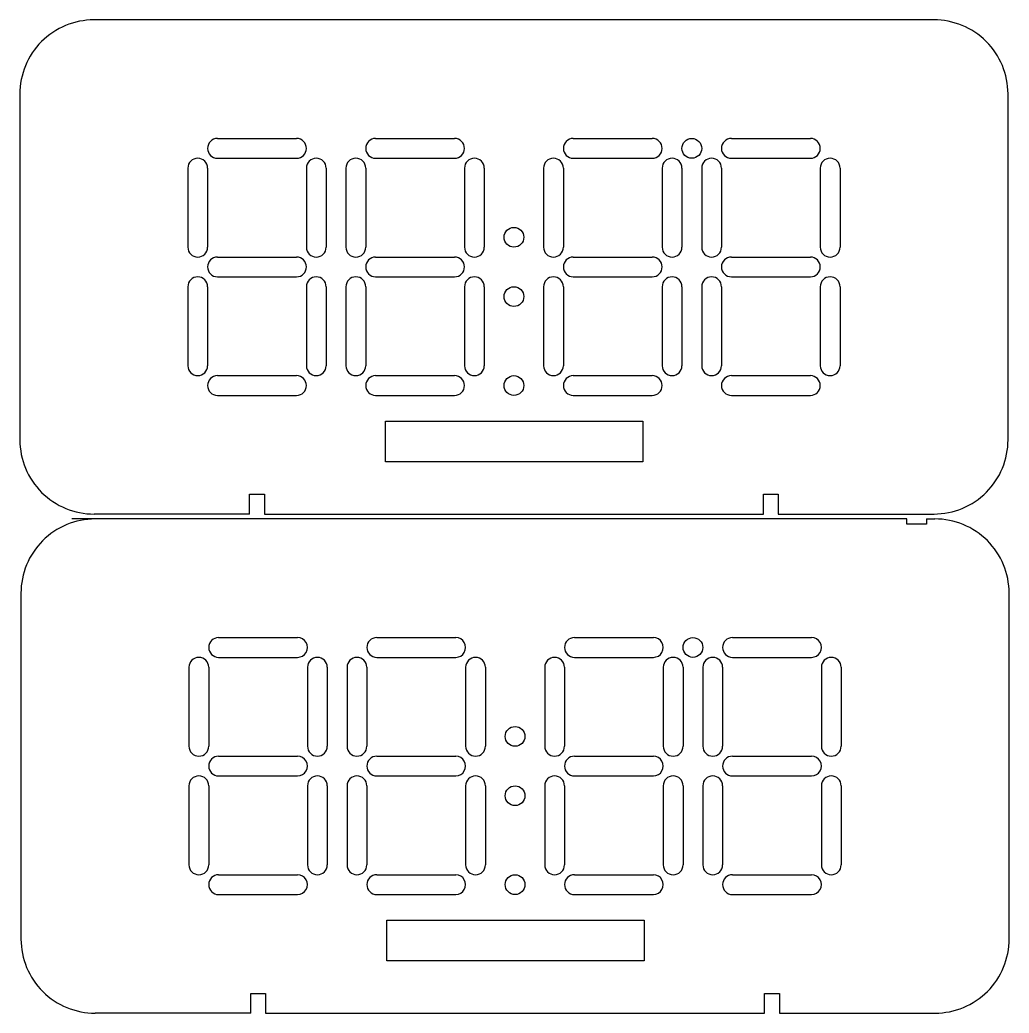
# Model space of a CAD drawing. Extents: x 45 to 462, y -450 to -43.
# Drawn here: x 45 to 245.2, y -450 to -249 of the extents above; entities that cross this region are included whole.
import ezdxf

# ---------------------------------------------------------------- set-up
doc = ezdxf.new("R2010")
doc.units = 0
doc.layers.add('BLACK', color=7, linetype='CONTINUOUS')

msp = doc.modelspace()

# ---------------------------------------------------------------- linework, layer by layer
at = {"layer": 'BLACK', "linetype": 'CONTINUOUS'}
for p, q in [((229.95351, -248.95351), (60.000001, -248.953439)), ((45, -264), (44.999928, -333.95351)), ((245, -333.907057), (245.000101, -263.953511)), ((85, -272.95351), (101, -272.95351)), ((117, -272.95351), (133, -272.95351)), ((157, -272.95351), (173, -272.95351)), ((189, -272.95351), (205, -272.95351)), ((85, -276.95351), (101, -276.95351)), ((117, -276.95351), (133, -276.95351)), ((157, -276.95351), (173, -276.95351)), ((189, -276.95351), (205, -276.95351)), ((79, -278.95351), (79, -294.95351)), ((83, -278.95351), (83, -294.95351)), ((103, -278.95351), (103, -294.95351)), ((107, -278.95351), (107, -294.95351)), ((111, -278.95351), (111, -294.95351)), ((115, -278.95351), (115, -294.95351)), ((135, -278.95351), (135, -294.95351)), ((139, -278.95351), (139, -294.95351)), ((151, -278.95351), (151, -294.95351)), ((155, -278.95351), (155, -294.95351)), ((175, -278.95351), (175, -294.95351)), ((179, -278.95351), (179, -294.95351)), ((183, -278.95351), (183, -294.95351)), ((187, -278.95351), (187, -294.95351)), ((207, -278.95351), (207, -294.95351)), ((211, -278.95351), (211, -294.95351)), ((85, -296.95351), (101, -296.95351)), ((117, -296.95351), (133, -296.95351)), ((157, -296.95351), (173, -296.95351)), ((189, -296.95351), (205, -296.95351)), ((85, -300.95351), (101, -300.95351)), ((117, -300.95351), (133, -300.95351)), ((157, -300.95351), (173, -300.95351)), ((189, -300.95351), (205, -300.95351)), ((79, -302.95351), (79, -318.95351)), ((83, -302.95351), (83, -318.95351)), ((103, -302.95351), (103, -318.95351)), ((107, -302.95351), (107, -318.95351)), ((111, -302.95351), (111, -318.95351)), ((115, -302.95351), (115, -318.95351)), ((135, -302.95351), (135, -318.95351)), ((139, -302.95351), (139, -318.95351)), ((151, -302.95351), (151, -318.95351)), ((155, -302.95351), (155, -318.95351)), ((175, -302.95351), (175, -318.95351)), ((179, -302.95351), (179, -318.95351)), ((183, -302.95351), (183, -318.95351)), ((187, -302.95351), (187, -318.95351)), ((207, -302.95351), (207, -318.95351)), ((211, -302.95351), (211, -318.95351)), ((85, -320.95351), (101, -320.95351)), ((117, -320.95351), (133, -320.95351)), ((157, -320.95351), (173, -320.95351)), ((189, -320.95351), (205, -320.95351)), ((85, -324.95351), (101, -324.95351)), ((117, -324.95351), (133, -324.95351)), ((157, -324.95351), (173, -324.95351)), ((189, -324.95351), (205, -324.95351)), ((119.034999, -330.128582), (171.104999, -330.128582)), ((119.034999, -338.383582), (119.034999, -330.128582)), ((171.104999, -330.128582), (171.104999, -338.383582)), ((171.104999, -338.383582), (119.034999, -338.383582)), ((91.5, -344.95351), (94.5, -344.95351)), ((91.5, -348.95351), (91.5, -344.95351)), ((94.5, -344.95351), (94.5, -348.95351)), ((195.5, -344.95351), (198.5, -344.95351)), ((195.5, -348.95351), (195.5, -344.95351)), ((198.5, -344.95351), (198.5, -348.95351)), ((91.5, -348.95351), (60.04649, -348.95351)), ((94.5, -348.953531), (195.5, -348.953593)), ((198.5, -348.95351), (230.046475, -348.95351)), ((224.5, -349.95351), (55.546491, -349.953439)), ((224.5, -351), (224.5, -349.95351)), ((228.5, -351), (224.5, -351)), ((228.5, -349.95351), (230.180265, -349.95351)), ((228.5, -349.95351), (228.5, -351)), ((45.226755, -365), (45.226683, -434.95351)), ((245.226755, -434.907057), (245.226856, -364.953511)), ((85.226755, -373.95351), (101.226755, -373.95351)), ((117.226755, -373.95351), (133.226755, -373.95351)), ((157.226755, -373.95351), (173.226755, -373.95351)), ((189.226755, -373.95351), (205.226755, -373.95351)), ((85.226755, -377.95351), (101.226755, -377.95351)), ((117.226755, -377.95351), (133.226755, -377.95351)), ((157.226755, -377.95351), (173.226755, -377.95351)), ((189.226755, -377.95351), (205.226755, -377.95351)), ((79.226755, -379.95351), (79.226755, -395.95351)), ((83.226755, -379.95351), (83.226755, -395.95351)), ((103.226755, -379.95351), (103.226755, -395.95351)), ((107.226755, -379.95351), (107.226755, -395.95351)), ((111.226755, -379.95351), (111.226755, -395.95351)), ((115.226755, -379.95351), (115.226755, -395.95351)), ((135.226755, -379.95351), (135.226755, -395.95351)), ((139.226755, -379.95351), (139.226755, -395.95351)), ((151.226755, -379.95351), (151.226755, -395.95351)), ((155.226755, -379.95351), (155.226755, -395.95351)), ((175.226755, -379.95351), (175.226755, -395.95351)), ((179.226755, -379.95351), (179.226755, -395.95351)), ((183.226755, -379.95351), (183.226755, -395.95351)), ((187.226755, -379.95351), (187.226755, -395.95351)), ((207.226755, -379.95351), (207.226755, -395.95351)), ((211.226755, -379.95351), (211.226755, -395.95351)), ((85.226755, -397.95351), (101.226755, -397.95351)), ((117.226755, -397.95351), (133.226755, -397.95351)), ((157.226755, -397.95351), (173.226755, -397.95351)), ((189.226755, -397.95351), (205.226755, -397.95351)), ((85.226755, -401.95351), (101.226755, -401.95351)), ((117.226755, -401.95351), (133.226755, -401.95351)), ((157.226755, -401.95351), (173.226755, -401.95351)), ((189.226755, -401.95351), (205.226755, -401.95351)), ((79.226755, -403.95351), (79.226755, -419.95351)), ((83.226755, -403.95351), (83.226755, -419.95351)), ((103.226755, -403.95351), (103.226755, -419.95351)), ((107.226755, -403.95351), (107.226755, -419.95351)), ((111.226755, -403.95351), (111.226755, -419.95351)), ((115.226755, -403.95351), (115.226755, -419.95351)), ((135.226755, -403.95351), (135.226755, -419.95351)), ((139.226755, -403.95351), (139.226755, -419.95351)), ((151.226755, -403.95351), (151.226755, -419.95351)), ((155.226755, -403.95351), (155.226755, -419.95351)), ((175.226755, -403.95351), (175.226755, -419.95351)), ((179.226755, -403.95351), (179.226755, -419.95351)), ((183.226755, -403.95351), (183.226755, -419.95351)), ((187.226755, -403.95351), (187.226755, -419.95351)), ((207.226755, -403.95351), (207.226755, -419.95351)), ((211.226755, -403.95351), (211.226755, -419.95351)), ((85.226755, -421.95351), (101.226755, -421.95351)), ((117.226755, -421.95351), (133.226755, -421.95351)), ((157.226755, -421.95351), (173.226755, -421.95351)), ((189.226755, -421.95351), (205.226755, -421.95351)), ((85.226755, -425.95351), (101.226755, -425.95351)), ((117.226755, -425.95351), (133.226755, -425.95351)), ((157.226755, -425.95351), (173.226755, -425.95351)), ((189.226755, -425.95351), (205.226755, -425.95351)), ((119.261754, -431.128582), (171.331754, -431.128582)), ((119.261754, -439.383582), (119.261754, -431.128582)), ((171.331754, -431.128582), (171.331754, -439.383582)), ((171.331754, -439.383582), (119.261754, -439.383582)), ((91.726755, -445.95351), (94.726755, -445.95351)), ((91.726755, -449.95351), (91.726755, -445.95351)), ((94.726755, -445.95351), (94.726755, -449.95351)), ((195.726755, -445.95351), (198.726755, -445.95351)), ((195.726755, -449.95351), (195.726755, -445.95351)), ((198.726755, -445.95351), (198.726755, -449.95351)), ((91.726755, -449.95351), (60.273245, -449.95351)), ((94.726755, -449.953531), (195.726755, -449.953593)), ((198.726755, -449.95351), (230.27323, -449.95351))]:
    msp.add_line(p, q, dxfattribs=at)
at = {"layer": 'BLACK'}
for centre in [(180.999999, -274.953582), (144.999999, -292.953582), (144.999999, -304.953582), (144.999999, -322.953582), (181.226754, -375.953582), (145.226754, -393.953582), (145.226754, -405.953582), (145.226754, -423.953582)]:
    msp.add_circle(centre, 2, dxfattribs=at)
for centre, radius, start, end in [((60, -263.95351), 15.000072, -270.00000382, -179.82242185), ((230, -263.95351), 15.000072, -0.00000382, 90.17757815), ((85, -274.95351), 2, -270, -90), ((101, -274.95351), 2, -90, 90), ((117, -274.95351), 2, -270, -90), ((133, -274.95351), 2, -90, 90), ((157, -274.95351), 2, -270, -90), ((173, -274.95351), 2, -90, 90), ((189, -274.95351), 2, -270, -90), ((205, -274.95351), 2, -90, 90), ((81, -278.95351), 2, 0, 180), ((105, -278.95351), 2, 0, 180), ((113, -278.95351), 2, 0, 180), ((137, -278.95351), 2, 0, 180), ((153, -278.95351), 2, 0, 180), ((177, -278.95351), 2, 0, 180), ((185, -278.95351), 2, 0, 180), ((209, -278.95351), 2, 0, 180), ((81, -294.95351), 2, -180, 0), ((105, -294.95351), 2, -180, 0), ((113, -294.95351), 2, -180, 0), ((137, -294.95351), 2, -180, 0), ((153, -294.95351), 2, -180, 0), ((177, -294.95351), 2, -180, 0), ((185, -294.95351), 2, -180, 0), ((209, -294.95351), 2, -180, 0), ((85, -298.95351), 2, -270, -90), ((101, -298.95351), 2, -90, 90), ((117, -298.95351), 2, -270, -90), ((133, -298.95351), 2, -90, 90), ((157, -298.95351), 2, -270, -90), ((173, -298.95351), 2, -90, 90), ((189, -298.95351), 2, -270, -90), ((205, -298.95351), 2, -90, 90), ((81, -302.95351), 2, 0, 180), ((105, -302.95351), 2, 0, 180), ((113, -302.95351), 2, 0, 180), ((137, -302.95351), 2, 0, 180), ((153, -302.95351), 2, 0, 180), ((177, -302.95351), 2, 0, 180), ((185, -302.95351), 2, 0, 180), ((209, -302.95351), 2, 0, 180), ((81, -318.95351), 2, -180, 0), ((105, -318.95351), 2, -180, 0), ((113, -318.95351), 2, -180, 0), ((137, -318.95351), 2, -180, 0), ((153, -318.95351), 2, -180, 0), ((177, -318.95351), 2, -180, 0), ((185, -318.95351), 2, -180, 0), ((209, -318.95351), 2, -180, 0), ((85, -322.95351), 2, -270, -90), ((101, -322.95351), 2, -90, 90), ((117, -322.95351), 2, -270, -90), ((133, -322.95351), 2, -90, 90), ((157, -322.95351), 2, -270, -90), ((173, -322.95351), 2, -90, 90), ((189, -322.95351), 2, -270, -90), ((205, -322.95351), 2, -90, 90), ((60, -333.95351), 15.000072, -180.00000382, -89.82242185), ((230, -333.95351), 15.000072, -90.00000382, 0.17757815), ((60.226755, -364.95351), 15.000072, -270.00000382, -179.82242185), ((230.22676, -364.95351), 15.000072, -0.00000382, 90.17759725), ((85.226755, -375.95351), 2, -270, -90), ((101.22676, -375.95351), 2, -90.00014324, 90.00014324), ((117.22676, -375.95351), 2, -269.99985676, -90.00014324), ((133.22676, -375.95351), 2, -90.00014324, 90.00014324), ((157.22676, -375.95351), 2, -269.99985676, -90.00014324), ((173.22676, -375.95351), 2, -90.00014324, 90.00014324), ((189.22676, -375.95351), 2, -269.99985676, -90.00014324), ((205.2268, -375.95351), 2, -90.00128916, 90.00128916), ((81.226755, -379.95351), 2, 0, 180), ((105.226755, -379.95351), 2, 0, 180), ((113.226755, -379.95351), 2, 0, 180), ((137.226755, -379.95351), 2, 0, 180), ((153.226755, -379.95351), 2, 0, 180), ((177.226755, -379.95351), 2, 0, 180), ((185.226755, -379.95351), 2, 0, 180), ((209.226755, -379.95351), 2, 0, 180), ((81.226755, -395.95351), 2, -180, 0), ((105.226755, -395.95351), 2, -180, 0), ((113.226755, -395.95351), 2, -180, 0), ((137.226755, -395.95351), 2, -180, 0), ((153.226755, -395.95351), 2, -180, 0), ((177.226755, -395.95351), 2, -180, 0), ((185.226755, -395.95351), 2, -180, 0), ((209.226755, -395.95351), 2, -180, 0), ((85.226755, -399.95351), 2, -270, -90), ((101.22676, -399.95351), 2, -90.00014324, 90.00014324), ((117.22676, -399.95351), 2, -269.99985676, -90.00014324), ((133.22676, -399.95351), 2, -90.00014324, 90.00014324), ((157.22676, -399.95351), 2, -269.99985676, -90.00014324), ((173.22676, -399.95351), 2, -90.00014324, 90.00014324), ((189.22676, -399.95351), 2, -269.99985676, -90.00014324), ((205.2268, -399.95351), 2, -90.00128916, 90.00128916), ((81.226755, -403.95351), 2, 0, 180), ((105.226755, -403.95351), 2, 0, 180), ((113.226755, -403.95351), 2, 0, 180), ((137.226755, -403.95351), 2, 0, 180), ((153.226755, -403.95351), 2, 0, 180), ((177.226755, -403.95351), 2, 0, 180), ((185.226755, -403.95351), 2, 0, 180), ((209.226755, -403.95351), 2, 0, 180), ((81.226755, -419.95351), 2, -180, 0), ((105.226755, -419.95351), 2, -180, 0), ((113.226755, -419.95351), 2, -180, 0), ((137.226755, -419.95351), 2, -180, 0), ((153.226755, -419.95351), 2, -180, 0), ((177.226755, -419.95351), 2, -180, 0), ((185.226755, -419.95351), 2, -180, 0), ((209.226755, -419.95351), 2, -180, 0), ((85.226755, -423.95351), 2, -270, -90), ((101.22676, -423.95351), 2, -90.00014324, 90.00014324), ((117.22676, -423.95351), 2, -269.99985676, -90.00014324), ((133.22676, -423.95351), 2, -90.00014324, 90.00014324), ((157.22676, -423.95351), 2, -269.99985676, -90.00014324), ((173.22676, -423.95351), 2, -90.00014324, 90.00014324), ((189.22676, -423.95351), 2, -269.99985676, -90.00014324), ((205.2268, -423.95351), 2, -90.00128916, 90.00128916), ((60.226755, -434.95351), 15.000072, -180.00000382, -89.82242185), ((230.22676, -434.95351), 15.000067, -90.00002292, 0.17757821)]:
    msp.add_arc(centre, radius, start, end, dxfattribs=at)

doc.saveas('drawing.dxf')
